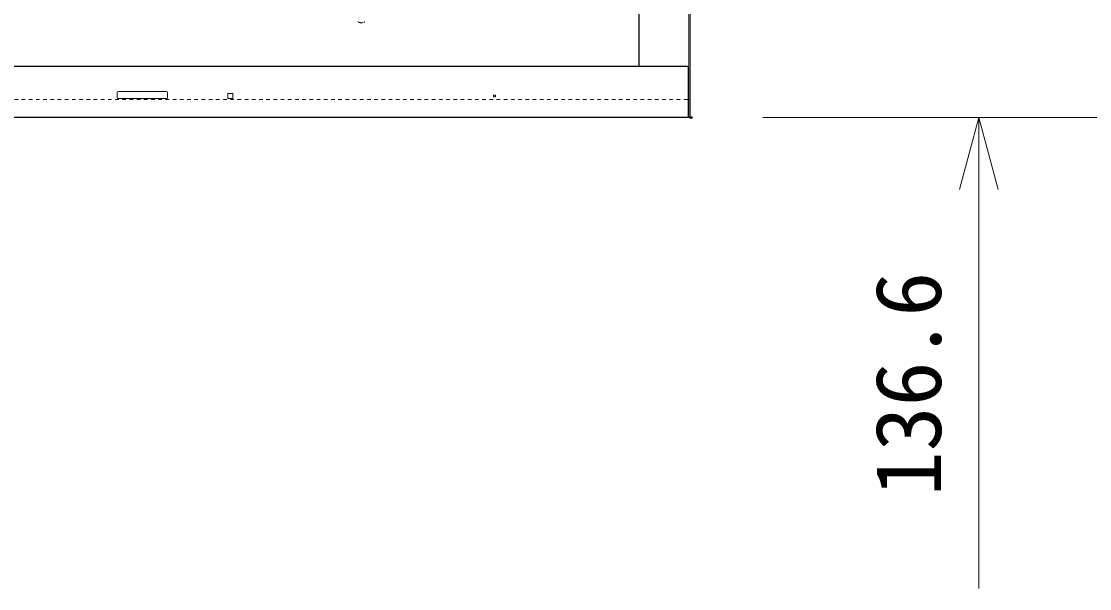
# Model space of a CAD drawing. Units: millimetres, scale not verified. Extents: x -63 to 62, y -56 to 57.
# Drawn here: x -14.09 to 15.59, y -11.32 to 4.45 of the extents above; entities that cross this region are included whole.
import ezdxf
from ezdxf.enums import TextEntityAlignment as Align

# ---------------------------------------------------------------- set-up
doc = ezdxf.new("R2010")
doc.units = ezdxf.units.MM
doc.header["$LTSCALE"] = 0.125
doc.header["$PDMODE"] = 32
doc.header["$PDSIZE"] = 0.0625
doc.linetypes.add('USER1', pattern=[0.8, 0.45, -0.05, 0.1, -0.05, 0.1, -0.05])
doc.linetypes.add('USER2', pattern=[1.4, 0.7, -0.7])
for name, color, linetype, lineweight in [('0-0_0', 7, 'Continuous', 9), ('0-5_GAIKEI', 1, 'Continuous', 18), ('0-6_SUNPO', 3, 'Continuous', 18)]:
    doc.layers.add(name, color=color, linetype=linetype, lineweight=lineweight)
doc.layers.add('0-4_Defpoints', color=7, linetype='Continuous')
doc.styles.add('ＭＳ ゴシック', font='')
doc.styles.get('ＭＳ ゴシック').set_extended_font_data('MS Gothic')

# ---------------------------------------------------------------- blocks, each defined once
blk = doc.blocks.new('_OPEN30')
at = {"layer": '0-0_0'}
blk.add_line((0, 0), (-1, 0), dxfattribs=at)
blk.add_lwpolyline([(-1, 0.26795), (0, 0), (-1, -0.26795)], dxfattribs=at)
blk = doc.blocks.new('D8')
at = {"layer": '0-4_Defpoints'}
for p in [(2.4503, 29.7186), (2.4503, 1.3346), (15.4503, 1.3346)]:
    blk.add_point(p, dxfattribs=at)
at = {"layer": '0-6_SUNPO', "color": 7, "lineweight": 9}
for p, q in [((4.4503, 29.7186), (17.4503, 29.7186)), ((15.4503, 27.7186), (15.4503, 3.3346)), ((4.4503, 1.3346), (17.4503, 1.3346))]:
    blk.add_line(p, q, dxfattribs=at)
at = {"layer": '0-6_SUNPO', "xscale": 2, "yscale": 2}
for p, rotation in [((15.4503, 29.7186), 90), ((15.4503, 1.3346), 270)]:
    blk.add_blockref('_OPEN30', p, dxfattribs=dict(at, rotation=rotation))
at = {"layer": '0-6_SUNPO', "color": 7, "style": 'ＭＳ ゴシック'}
blk.add_text('1419', height=1.833, rotation=90, dxfattribs=at).set_placement((14.9503, 13.0266), align=Align.BOTTOM_LEFT)

msp = doc.modelspace()

# ---------------------------------------------------------------- linework, layer by layer
at = {"layer": '0-5_GAIKEI', "color": 7}
for p, q in [((4.493, 30.1137), (4.493, 1.821)), ((4.4912, 1.8168), (4.455, 1.7805)), ((-43.687, 1.7765), (4.433, 1.7765)), ((4.4505, 1.7785), (4.433, 1.7785))]:
    msp.add_line(p, q, dxfattribs=at)
at = {"layer": '0-5_GAIKEI'}
for p, q in [((4.4505, 2.2785), (4.4505, 29.6562)), ((4.4547, 29.6562), (4.4547, 2.2785)), ((3.0671, 3.2024), (3.0671, 28.7323)), ((3.0771, 3.2024), (3.0771, 28.7323)), ((-43.6735, 3.1924), (4.4194, 3.1924)), ((-42.3211, 3.2024), (3.0671, 3.2024)), ((3.0771, 3.2024), (3.0671, 3.2024)), ((4.393, 3.2024), (3.0771, 3.2024)), ((4.4165, 3.1948), (4.415, 3.1958)), ((4.4194, 3.1924), (4.4165, 3.1948)), ((4.433, 2.2785), (4.433, 3.1624)), ((4.433, 2.2785), (4.433, 3.1624)), ((-11.4337, 2.4685), (-11.4337, 2.3285)), ((-10.0638, 2.4985), (-11.4037, 2.4985)), ((-10.0338, 2.3285), (-10.0338, 2.4685)), ((-8.357, 2.4335), (-8.357, 2.3115)), ((-8.225, 2.4435), (-8.347, 2.4435)), ((-8.215, 2.3115), (-8.215, 2.4335)), ((-0.9226, 2.3965), (-0.9706, 2.3965)), ((-0.9706, 2.3965), (-0.9706, 2.3485)), ((-0.9226, 2.3485), (-0.9226, 2.3965)), ((-11.4037, 2.2985), (-10.0638, 2.2985)), ((-8.347, 2.3015), (-8.225, 2.3015)), ((-0.9706, 2.3485), (-0.9226, 2.3485)), ((4.4505, 2.2785), (4.433, 2.2785)), ((4.433, 2.2765), (4.433, 2.2785)), ((4.433, 1.7884), (4.433, 2.2765)), ((4.4547, 2.2785), (4.4912, 2.2785)), ((4.4547, 2.2785), (4.4547, 1.7911)), ((4.4912, 2.2785), (4.493, 2.2785)), ((-43.687, 1.7884), (4.433, 1.7884)), ((4.433, 1.7765), (4.433, 1.7884)), ((4.4505, 1.7904), (4.4517, 1.7905)), ((4.4507, 1.7872), (4.4505, 1.7904)), ((4.4507, 1.7872), (4.4515, 1.7874)), ((4.451, 1.7848), (4.4507, 1.7872)), ((4.4512, 1.7828), (4.451, 1.7848)), ((4.4512, 1.781), (4.4512, 1.7828)), ((4.4515, 1.7874), (4.4523, 1.7876)), ((4.4517, 1.7905), (4.4528, 1.7906)), ((4.4523, 1.7876), (4.453, 1.7878)), ((4.4528, 1.7906), (4.4538, 1.7908)), ((4.453, 1.7878), (4.4537, 1.7882)), ((4.4537, 1.7882), (4.4544, 1.7885)), ((4.4538, 1.7908), (4.4547, 1.7911)), ((4.4544, 1.7885), (4.455, 1.7889)), ((4.4547, 1.7911), (4.455, 1.7889)), ((4.455, 1.7889), (4.4555, 1.7866)), ((4.4555, 1.7815), (4.455, 1.7805)), ((4.4555, 1.7866), (4.4558, 1.7846)), ((4.4558, 1.7829), (4.4555, 1.7815)), ((4.4558, 1.7846), (4.4558, 1.7829)), ((4.4912, 1.8168), (4.4914, 1.8172)), ((4.4505, 1.7785), (4.4507, 1.7789)), ((4.4507, 1.7789), (4.4511, 1.7798)), ((4.4511, 1.7798), (4.4512, 1.781))]:
    msp.add_line(p, q, dxfattribs=at)
at = {"layer": '0-5_GAIKEI', "linetype": 'USER1'}
msp.add_line((-43.687, 2.2765), (4.433, 2.2765), dxfattribs=at)
at = {"layer": '0-5_GAIKEI'}
msp.add_lwpolyline([(4.433, 1.7904), (4.4505, 1.7904), (4.4505, 2.2785), (4.4547, 2.2785)], dxfattribs=at)
at = {"layer": '0-5_GAIKEI', "linetype": 'USER2'}
for centre, radius, start, end in [((-4.7016, 4.448), 0.032, 183, 254.21401), ((-4.645, 4.6482), 0.24, 254.21401, 285.78599), ((-4.5884, 4.448), 0.032, 285.78599, 357)]:
    msp.add_arc(centre, radius, start, end, dxfattribs=at)
at = {"layer": '0-5_GAIKEI'}
for centre, radius, start, end in [((4.393, 3.1624), 0.04, 56.61319, 90), ((4.393, 3.1624), 0.04, 48.59038, 56.61319), ((4.393, 3.1624), 0.04, 0, 48.59038), ((4.393, 3.1624), 0.04, 0, 48.59038), ((-11.4037, 2.4685), 0.03, 90, 180), ((-10.0638, 2.4685), 0.03, 0, 90), ((-8.347, 2.4335), 0.01, 90, 180), ((-8.225, 2.4335), 0.01, 0, 90), ((-11.4037, 2.3285), 0.03, 180, 270), ((-10.0638, 2.3285), 0.03, 270, 0), ((-8.347, 2.3115), 0.01, 180, 270), ((-8.225, 2.3115), 0.01, 270, 0)]:
    msp.add_arc(centre, radius, start, end, dxfattribs=at)
at = {"layer": '0-5_GAIKEI', "color": 7}
for centre, start, end in [((4.487, 1.821), 315, 0), ((4.4505, 1.7845), 270, 315)]:
    msp.add_arc(centre, 0.006, start, end, dxfattribs=at)
at = {"layer": '0-6_SUNPO'}
for p, q in [((6.5139, 1.7742), (14.5139, 1.7742)), ((12.5139, -0.2258), (12.5139, -11.316))]:
    msp.add_line(p, q, dxfattribs=at)

# ---------------------------------------------------------------- block references
msp.add_blockref('D8', (2.0636, 0.4396), dxfattribs=at)
at = {"layer": '0-6_SUNPO', "xscale": 2, "yscale": 2, "rotation": 90}
msp.add_blockref('_OPEN30', (12.5139, 1.7742), dxfattribs=at)

# ---------------------------------------------------------------- texts
at = {"layer": '0-6_SUNPO', "color": 7, "style": 'ＭＳ ゴシック'}
msp.add_text('136.6', height=1.833, rotation=90, dxfattribs=at).set_placement((12.0139, -8.747), align=Align.BOTTOM_LEFT)

doc.saveas('drawing.dxf')
